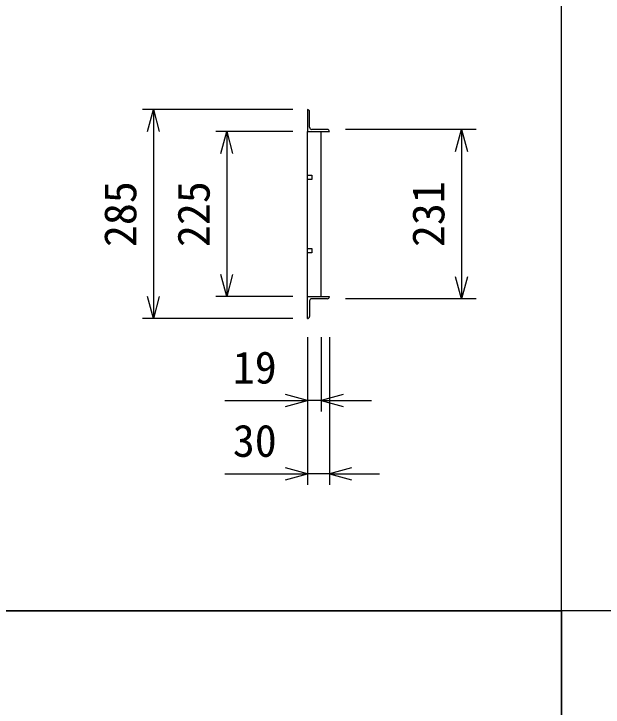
# Model space of a CAD drawing. Units: millimetres, scale not verified. Extents: x -25200 to 25200, y -8910 to 8910.
# Drawn here: x -5863 to -5060, y -1750 to -804 of the extents above; entities that cross this region are included whole.
import ezdxf
from ezdxf.enums import TextEntityAlignment as Align

# ---------------------------------------------------------------- set-up
doc = ezdxf.new("R2010")
doc.units = ezdxf.units.MM
doc.header["$LTSCALE"] = 30
for name, color, linetype, lineweight in [('0-0_DIM', 7, 'Continuous', 25), ('0-2_HATCH', 6, 'Continuous', 25), ('0-6_TXT', 7, 'Continuous', 25)]:
    doc.layers.add(name, color=color, linetype=linetype, lineweight=lineweight)
doc.styles.add('ＭＳ ゴシック', font='')
doc.styles.get('ＭＳ ゴシック').set_extended_font_data('MS Gothic')

msp = doc.modelspace()

# ---------------------------------------------------------------- linework, layer by layer
at = {"layer": '0-0_DIM'}
for p, q in [((-5483.18, -935.01), (-5688.18, -935.01)), ((-5673.18, -935.01), (-5673.18, -1220.01)), ((-5233.1, -962.01), (-5411.18, -962.01)), ((-5253.1, -962.01), (-5253.1, -1193.01)), ((-5483.18, -965.01), (-5588.18, -965.01)), ((-5573.18, -965.01), (-5573.18, -1190.01)), ((-5483.18, -1190.01), (-5588.18, -1190.01)), ((-5233.1, -1193.01), (-5411.18, -1193.01)), ((-5483.18, -1220.01), (-5688.18, -1220.01)), ((-5463.18, -1245.23), (-5463.18, -1446.82)), ((-5444.18, -1245.23), (-5444.18, -1346.82)), ((-5433.18, -1245.23), (-5433.18, -1446.82)), ((-5575.79, -1331.82), (-5463.18, -1331.82)), ((-5444.18, -1331.82), (-5463.18, -1331.82)), ((-5444.18, -1331.82), (-5375.71, -1331.82)), ((-5575.79, -1431.82), (-5463.18, -1431.82)), ((-5433.18, -1431.82), (-5463.18, -1431.82)), ((-5433.18, -1431.82), (-5364.71, -1431.82))]:
    msp.add_line(p, q, dxfattribs=at)
for points in [[(-5681.22, -965.01), (-5673.18, -935.01), (-5665.14, -965.01)], [(-5261.14, -992.01), (-5253.1, -962.01), (-5245.07, -992.01)], [(-5581.22, -995.01), (-5573.18, -965.01), (-5565.14, -995.01)], [(-5565.14, -1160.01), (-5573.18, -1190.01), (-5581.22, -1160.01)], [(-5245.07, -1163.01), (-5253.1, -1193.01), (-5261.14, -1163.01)], [(-5665.14, -1190.01), (-5673.18, -1220.01), (-5681.22, -1190.01)], [(-5493.18, -1339.85), (-5463.18, -1331.82), (-5493.18, -1323.78)], [(-5414.18, -1323.78), (-5444.18, -1331.82), (-5414.18, -1339.85)], [(-5493.18, -1439.85), (-5463.18, -1431.82), (-5493.18, -1423.78)], [(-5403.18, -1423.78), (-5433.18, -1431.82), (-5403.18, -1439.85)]]:
    msp.add_lwpolyline(points, dxfattribs=at)
at = {"layer": '0-2_HATCH'}
for p, q in [((-5463.18, -935.01), (-5463.18, -965.01)), ((-5460.18, -959.01), (-5460.18, -938.01)), ((-5436.18, -962.01), (-5457.18, -962.01)), ((-5463.18, -1190.01), (-5463.18, -965.01)), ((-5463.18, -965.01), (-5433.18, -965.01)), ((-5444.18, -1190.01), (-5444.18, -965.01)), ((-5463.18, -1190.01), (-5433.18, -1190.01)), ((-5463.18, -1220.01), (-5463.18, -1190.01)), ((-5460.18, -1196.01), (-5460.18, -1217.01)), ((-5436.18, -1193.01), (-5457.18, -1193.01))]:
    msp.add_line(p, q, dxfattribs=at)
for points in [[(-5463.18, -1030.51), (-5463.18, -1024.51), (-5457.18, -1024.51), (-5457.18, -1030.51)], [(-5463.18, -1130.51), (-5463.18, -1124.51), (-5457.18, -1124.51), (-5457.18, -1130.51)]]:
    msp.add_lwpolyline(points, close=True, dxfattribs=at)
for centre, start, end in [((-5463.18, -938.01), 0, 90), ((-5457.18, -959.01), 180, 270), ((-5436.18, -965.01), 0, 90), ((-5436.18, -1190.01), 270, 0), ((-5457.18, -1196.01), 90, 180), ((-5463.18, -1217.01), 270, 0)]:
    msp.add_arc(centre, 3, start, end, dxfattribs=at)
at = {"layer": '0-6_TXT'}
for points in [[(-7216.68, -1618.68), (-5116.68, -1618.68), (-5116.68, 1611.24), (-7216.68, 1611.24)], [(-9316.68, -1778.68), (-5116.68, -1778.68), (-5116.68, -1618.68), (-9316.68, -1618.68)], [(-5116.68, -1778.68), (-916.68, -1778.68), (-916.68, -1618.68), (-5116.68, -1618.68)]]:
    msp.add_lwpolyline(points, close=True, dxfattribs=at)

# ---------------------------------------------------------------- texts
at = {"layer": '0-0_DIM', "style": 'ＭＳ ゴシック'}
for s, p in [('285', (-5683.18, -1122.51)), ('225', (-5583.18, -1122.51)), ('231', (-5263.1, -1122.51))]:
    msp.add_text(s, height=43.99, rotation=90, dxfattribs=at).set_placement(p, align=Align.BOTTOM_LEFT)
for s, p in [('19', (-5564.81, -1321.82)), ('30', (-5564.81, -1421.82))]:
    msp.add_text(s, height=43.99, dxfattribs=at).set_placement(p, align=Align.BOTTOM_LEFT)

doc.saveas('drawing.dxf')
